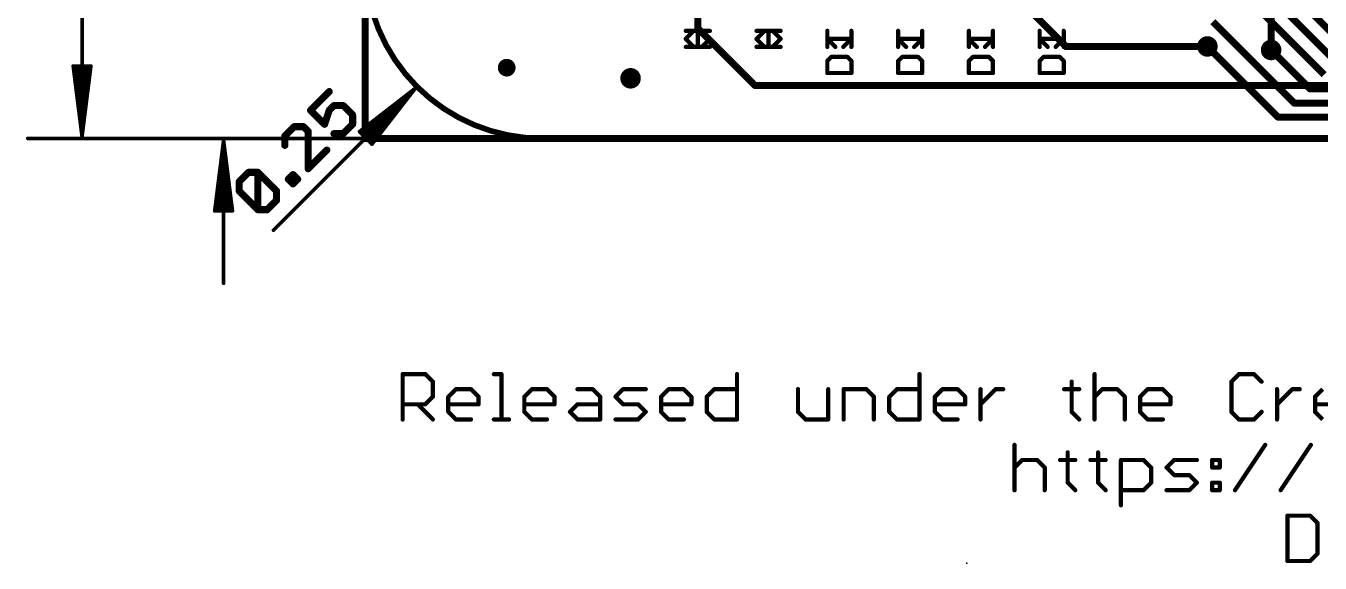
# Model space of a CAD drawing. Extents: x -12 to 110, y -16 to 66.
# Drawn here: x -12.18 to 34.27, y -15.24 to 4.04 of the extents above; entities that cross this region are included whole.
import ezdxf

# ---------------------------------------------------------------- set-up
doc = ezdxf.new("R2010")
doc.units = 0
for name, color, linetype in [('1', 12, 'CONTINUOUS'), ('16', 132, 'CONTINUOUS'), ('18', 110, 'CONTINUOUS'), ('20', 53, 'CONTINUOUS'), ('21', 41, 'CONTINUOUS'), ('22', 40, 'CONTINUOUS'), ('23', 53, 'CONTINUOUS'), ('47', 253, 'CONTINUOUS'), ('51', 53, 'CONTINUOUS')]:
    doc.layers.add(name, color=color, linetype=linetype)

# ---------------------------------------------------------------- blocks, each defined once
blk = doc.blocks.new('PIE')
at = {"const_width": 0.5}
blk.add_lwpolyline([(0, -0.25, 1), (0, 0.25, 1), (0, -0.25)], format="xyb", dxfattribs=at)
blk = doc.blocks.new('ROUNDV')
at = {"const_width": 0.5}
blk.add_lwpolyline([(0, -0.25, 1), (0, 0.25, 1), (0, -0.25)], format="xyb", dxfattribs=at)

msp = doc.modelspace()

# ---------------------------------------------------------------- linework, layer by layer
at = {"layer": '1', "const_width": 0.254}
for points in [[(0, 0), (0, 50.8)], [(35.179, 3.302), (29.591, 8.89)], [(31.242, 6.35), (34.798, 2.794)], [(31.75, 4.953), (34.417, 2.286)], [(33.3392, 1.27), (30.4182, 4.191)], [(32.766, 0.762), (30.226, 3.302)], [(33.909, 1.778), (32.512, 3.175)], [(33.909, 1.778), (49.3876, 1.778)], [(49.7242, 1.27), (33.3392, 1.27)], [(50.0619, 0.762), (32.766, 0.762)], [(101.6, 0), (0, 0)]]:
    msp.add_lwpolyline(points, dxfattribs=at)
at = {"layer": '1', "const_width": 0.127}
for points in [[(30.2709, 3.3469, 1), (30.1811, 3.2571)], [(32.5569, 3.2199, 1), (32.4671, 3.1301)], [(33.909, 1.8415, 1), (33.909, 1.7145)], [(33.8641, 1.7331, 1), (33.9539, 1.8229)], [(33.3392, 1.3335, 1), (33.3392, 1.2065)], [(33.2943, 1.2251, 1), (33.3841, 1.3149)], [(32.766, 0.8255, 1), (32.766, 0.6985)], [(32.7211, 0.7171, 1), (32.8109, 0.8069)], [(0, 0.0635, 1), (0, -0.0635)], [(-0.0635, 0, 1), (0.0635, 0)]]:
    msp.add_lwpolyline(points, format="xyb", dxfattribs=at)
at = {"layer": '16', "const_width": 0.254}
for points in [[(0, 0), (0, 50.8)], [(11.938, 3.9528), (11.938, 6.35)], [(25.146, 3.302), (22.098, 6.35)], [(32.512, 4.318), (32.512, 3.175)], [(13.9858, 1.905), (11.938, 3.9528)], [(30.226, 3.302), (25.146, 3.302)], [(36.5053, 1.905), (13.9858, 1.905)], [(101.6, 0), (0, 0)]]:
    msp.add_lwpolyline(points, dxfattribs=at)
at = {"layer": '16', "const_width": 0.127}
for points in [[(11.9829, 3.9977, 1), (11.8931, 3.9079)], [(11.8745, 3.9528, 1), (12.0015, 3.9528)], [(25.146, 3.3655, 1), (25.146, 3.2385)], [(25.1011, 3.2571, 1), (25.1909, 3.3469)], [(30.226, 3.2385, 1), (30.226, 3.3655)], [(32.4485, 3.175, 1), (32.5755, 3.175)], [(13.9858, 1.9685, 1), (13.9858, 1.8415)], [(13.9409, 1.8601, 1), (14.0307, 1.9499)], [(0, 0.0635, 1), (0, -0.0635)], [(-0.0635, 0, 1), (0.0635, 0)]]:
    msp.add_lwpolyline(points, format="xyb", dxfattribs=at)
at = {"layer": '20'}
for points, const_width in [([(0, 6.35, 0.4142), (6.35, 0)], 0.2032), ([(6.35, 0.0508, 1), (6.35, -0.0508)], 0.1016), ([(6.35, -0.0508, 1), (6.35, 0.0508)], 0.1016)]:
    msp.add_lwpolyline(points, format="xyb", dxfattribs=dict(at, const_width=const_width))
at = {"layer": '20', "const_width": 0.2032}
msp.add_lwpolyline([(6.35, 0), (95.25, 0)], dxfattribs=at)
at = {"layer": '21', "const_width": 0.1524}
for points in [[(11.5055, 3.5733), (11.7936, 3.8614)], [(11.7936, 3.8614), (12.3698, 3.8614)], [(11.9376, 3.2852), (11.9376, 3.8614)], [(14.0455, 3.5733), (14.3336, 3.8614)], [(14.3336, 3.8614), (14.9098, 3.8614)], [(14.4776, 3.2852), (14.4776, 3.8614)], [(17.4498, 3.2852), (17.4498, 3.8614)], [(19.9898, 3.2852), (19.9898, 3.8614)], [(22.5298, 3.2852), (22.5298, 3.8614)], [(25.0698, 3.2852), (25.0698, 3.8614)], [(11.7936, 3.2852), (11.5055, 3.5733)], [(12.3698, 3.2852), (11.7936, 3.2852)], [(14.3336, 3.2852), (14.0455, 3.5733)], [(14.9098, 3.2852), (14.3336, 3.2852)], [(16.8736, 3.2852), (16.5855, 3.5733)], [(16.5855, 3.5733), (17.4498, 3.5733)], [(19.4136, 3.2852), (19.1255, 3.5733)], [(19.1255, 3.5733), (19.9898, 3.5733)], [(21.9536, 3.2852), (21.6655, 3.5733)], [(21.6655, 3.5733), (22.5298, 3.5733)], [(24.4936, 3.2852), (24.2055, 3.5733)], [(24.2055, 3.5733), (25.0698, 3.5733)], [(16.7295, 2.9259), (16.5855, 2.7818)], [(16.5855, 2.7818), (16.5855, 2.3496)], [(17.3057, 2.9259), (16.7295, 2.9259)], [(17.4498, 2.7818), (17.3057, 2.9259)], [(17.4498, 2.3496), (17.4498, 2.7818)], [(19.2695, 2.9259), (19.1255, 2.7818)], [(19.1255, 2.7818), (19.1255, 2.3496)], [(19.8457, 2.9259), (19.2695, 2.9259)], [(19.9898, 2.7818), (19.8457, 2.9259)], [(19.9898, 2.3496), (19.9898, 2.7818)], [(21.8095, 2.9259), (21.6655, 2.7818)], [(21.6655, 2.7818), (21.6655, 2.3496)], [(22.3857, 2.9259), (21.8095, 2.9259)], [(22.5298, 2.7818), (22.3857, 2.9259)], [(22.5298, 2.3496), (22.5298, 2.7818)], [(24.3495, 2.9259), (24.2055, 2.7818)], [(24.2055, 2.7818), (24.2055, 2.3496)], [(24.9257, 2.9259), (24.3495, 2.9259)], [(25.0698, 2.7818), (24.9257, 2.9259)], [(25.0698, 2.3496), (25.0698, 2.7818)], [(16.5855, 2.3496), (17.4498, 2.3496)], [(19.1255, 2.3496), (19.9898, 2.3496)], [(21.6655, 2.3496), (22.5298, 2.3496)], [(24.2055, 2.3496), (25.0698, 2.3496)]]:
    msp.add_lwpolyline(points, dxfattribs=at)
at = {"layer": '21', "const_width": 0.0762}
for points in [[(11.7936, 3.8995, 1), (11.7936, 3.8233)], [(11.8205, 3.8344, 1), (11.7666, 3.8883)], [(11.9757, 3.8614, 1), (11.8995, 3.8614)], [(12.3698, 3.8233, 1), (12.3698, 3.8995)], [(14.3336, 3.8995, 1), (14.3336, 3.8233)], [(14.3605, 3.8344, 1), (14.3066, 3.8883)], [(14.5157, 3.8614, 1), (14.4395, 3.8614)], [(14.9098, 3.8233, 1), (14.9098, 3.8995)], [(17.4879, 3.8614, 1), (17.4117, 3.8614)], [(20.0279, 3.8614, 1), (19.9517, 3.8614)], [(22.5679, 3.8614, 1), (22.4917, 3.8614)], [(25.1079, 3.8614, 1), (25.0317, 3.8614)], [(11.5324, 3.6002, 1), (11.4785, 3.5463)], [(11.4785, 3.6002, 1), (11.5324, 3.5463)], [(11.7936, 3.3233, 1), (11.7936, 3.2471)], [(11.7666, 3.2582, 1), (11.8205, 3.3121)], [(11.8995, 3.2852, 1), (11.9757, 3.2852)], [(12.3698, 3.2471, 1), (12.3698, 3.3233)], [(14.0724, 3.6002, 1), (14.0185, 3.5463)], [(14.0185, 3.6002, 1), (14.0724, 3.5463)], [(14.3336, 3.3233, 1), (14.3336, 3.2471)], [(14.3066, 3.2582, 1), (14.3605, 3.3121)], [(14.4395, 3.2852, 1), (14.5157, 3.2852)], [(14.9098, 3.2471, 1), (14.9098, 3.3233)], [(16.6124, 3.6002, 1), (16.5585, 3.5463)], [(16.5855, 3.6114, 1), (16.5855, 3.5352)], [(16.8466, 3.2582, 1), (16.9005, 3.3121)], [(17.4117, 3.2852, 1), (17.4879, 3.2852)], [(17.4498, 3.5352, 1), (17.4498, 3.6114)], [(19.1524, 3.6002, 1), (19.0985, 3.5463)], [(19.1255, 3.6114, 1), (19.1255, 3.5352)], [(19.3866, 3.2582, 1), (19.4405, 3.3121)], [(19.9517, 3.2852, 1), (20.0279, 3.2852)], [(19.9898, 3.5352, 1), (19.9898, 3.6114)], [(21.6924, 3.6002, 1), (21.6385, 3.5463)], [(21.6655, 3.6114, 1), (21.6655, 3.5352)], [(21.9266, 3.2582, 1), (21.9805, 3.3121)], [(22.4917, 3.2852, 1), (22.5679, 3.2852)], [(22.5298, 3.5352, 1), (22.5298, 3.6114)], [(24.2324, 3.6002, 1), (24.1785, 3.5463)], [(24.2055, 3.6114, 1), (24.2055, 3.5352)], [(24.4666, 3.2582, 1), (24.5205, 3.3121)], [(25.0317, 3.2852, 1), (25.1079, 3.2852)], [(25.0698, 3.5352, 1), (25.0698, 3.6114)], [(16.5585, 2.8088, 1), (16.6124, 2.7549)], [(16.6236, 2.7818, 1), (16.5474, 2.7818)], [(16.7295, 2.964, 1), (16.7295, 2.8878)], [(16.7565, 2.8989, 1), (16.7026, 2.9528)], [(17.3327, 2.9528, 1), (17.2788, 2.8989)], [(17.3057, 2.8878, 1), (17.3057, 2.964)], [(17.4879, 2.7818, 1), (17.4117, 2.7818)], [(17.4229, 2.7549, 1), (17.4767, 2.8088)], [(19.0985, 2.8088, 1), (19.1524, 2.7549)], [(19.1636, 2.7818, 1), (19.0874, 2.7818)], [(19.2695, 2.964, 1), (19.2695, 2.8878)], [(19.2965, 2.8989, 1), (19.2426, 2.9528)], [(19.8727, 2.9528, 1), (19.8188, 2.8989)], [(19.8457, 2.8878, 1), (19.8457, 2.964)], [(20.0279, 2.7818, 1), (19.9517, 2.7818)], [(19.9629, 2.7549, 1), (20.0167, 2.8088)], [(21.6385, 2.8088, 1), (21.6924, 2.7549)], [(21.7036, 2.7818, 1), (21.6274, 2.7818)], [(21.8095, 2.964, 1), (21.8095, 2.8878)], [(21.8365, 2.8989, 1), (21.7826, 2.9528)], [(22.4127, 2.9528, 1), (22.3588, 2.8989)], [(22.3857, 2.8878, 1), (22.3857, 2.964)], [(22.5679, 2.7818, 1), (22.4917, 2.7818)], [(22.5029, 2.7549, 1), (22.5567, 2.8088)], [(24.1785, 2.8088, 1), (24.2324, 2.7549)], [(24.2436, 2.7818, 1), (24.1674, 2.7818)], [(24.3495, 2.964, 1), (24.3495, 2.8878)], [(24.3765, 2.8989, 1), (24.3226, 2.9528)], [(24.9527, 2.9528, 1), (24.8988, 2.8989)], [(24.9257, 2.8878, 1), (24.9257, 2.964)], [(25.1079, 2.7818, 1), (25.0317, 2.7818)], [(25.0429, 2.7549, 1), (25.0967, 2.8088)], [(16.5855, 2.3877, 1), (16.5855, 2.3115)], [(16.5474, 2.3496, 1), (16.6236, 2.3496)], [(17.4117, 2.3496, 1), (17.4879, 2.3496)], [(17.4498, 2.3115, 1), (17.4498, 2.3877)], [(19.1255, 2.3877, 1), (19.1255, 2.3115)], [(19.0874, 2.3496, 1), (19.1636, 2.3496)], [(19.9517, 2.3496, 1), (20.0279, 2.3496)], [(19.9898, 2.3115, 1), (19.9898, 2.3877)], [(21.6655, 2.3877, 1), (21.6655, 2.3115)], [(21.6274, 2.3496, 1), (21.7036, 2.3496)], [(22.4917, 2.3496, 1), (22.5679, 2.3496)], [(22.5298, 2.3115, 1), (22.5298, 2.3877)], [(24.2055, 2.3877, 1), (24.2055, 2.3115)], [(24.1674, 2.3496, 1), (24.2436, 2.3496)], [(25.0317, 2.3496, 1), (25.1079, 2.3496)], [(25.0698, 2.3115, 1), (25.0698, 2.3877)]]:
    msp.add_lwpolyline(points, format="xyb", dxfattribs=at)
at = {"layer": '22', "const_width": 0.1524}
for points in [[(12.0824, 3.8614), (11.5062, 3.8614)], [(11.9384, 3.2852), (11.9384, 3.8614)], [(12.3705, 3.5733), (12.0824, 3.8614)], [(14.6224, 3.8614), (14.0462, 3.8614)], [(14.4784, 3.2852), (14.4784, 3.8614)], [(14.9105, 3.5733), (14.6224, 3.8614)], [(16.5862, 3.2852), (16.5862, 3.8614)], [(19.1262, 3.2852), (19.1262, 3.8614)], [(21.6662, 3.2852), (21.6662, 3.8614)], [(24.2062, 3.2852), (24.2062, 3.8614)], [(11.5062, 3.2852), (12.0824, 3.2852)], [(12.0824, 3.2852), (12.3705, 3.5733)], [(14.0462, 3.2852), (14.6224, 3.2852)], [(14.6224, 3.2852), (14.9105, 3.5733)], [(17.4505, 3.5733), (16.5862, 3.5733)], [(17.1624, 3.2852), (17.4505, 3.5733)], [(19.9905, 3.5733), (19.1262, 3.5733)], [(19.7024, 3.2852), (19.9905, 3.5733)], [(22.5305, 3.5733), (21.6662, 3.5733)], [(22.2424, 3.2852), (22.5305, 3.5733)], [(25.0705, 3.5733), (24.2062, 3.5733)], [(24.7824, 3.2852), (25.0705, 3.5733)], [(16.5862, 2.7818), (16.7303, 2.9259)], [(16.5862, 2.3496), (16.5862, 2.7818)], [(16.7303, 2.9259), (17.3065, 2.9259)], [(17.3065, 2.9259), (17.4505, 2.7818)], [(17.4505, 2.7818), (17.4505, 2.3496)], [(19.1262, 2.7818), (19.2703, 2.9259)], [(19.1262, 2.3496), (19.1262, 2.7818)], [(19.2703, 2.9259), (19.8465, 2.9259)], [(19.8465, 2.9259), (19.9905, 2.7818)], [(19.9905, 2.7818), (19.9905, 2.3496)], [(21.6662, 2.7818), (21.8103, 2.9259)], [(21.6662, 2.3496), (21.6662, 2.7818)], [(21.8103, 2.9259), (22.3865, 2.9259)], [(22.3865, 2.9259), (22.5305, 2.7818)], [(22.5305, 2.7818), (22.5305, 2.3496)], [(24.2062, 2.7818), (24.3503, 2.9259)], [(24.2062, 2.3496), (24.2062, 2.7818)], [(24.3503, 2.9259), (24.9265, 2.9259)], [(24.9265, 2.9259), (25.0705, 2.7818)], [(25.0705, 2.7818), (25.0705, 2.3496)], [(17.4505, 2.3496), (16.5862, 2.3496)], [(19.9905, 2.3496), (19.1262, 2.3496)], [(22.5305, 2.3496), (21.6662, 2.3496)], [(25.0705, 2.3496), (24.2062, 2.3496)]]:
    msp.add_lwpolyline(points, dxfattribs=at)
at = {"layer": '22', "const_width": 0.0762}
for points in [[(11.5062, 3.8995, 1), (11.5062, 3.8233)], [(11.9765, 3.8614, 1), (11.9003, 3.8614)], [(12.1094, 3.8883, 1), (12.0555, 3.8344)], [(12.0824, 3.8233, 1), (12.0824, 3.8995)], [(14.0462, 3.8995, 1), (14.0462, 3.8233)], [(14.5165, 3.8614, 1), (14.4403, 3.8614)], [(14.6494, 3.8883, 1), (14.5955, 3.8344)], [(14.6224, 3.8233, 1), (14.6224, 3.8995)], [(16.6243, 3.8614, 1), (16.5481, 3.8614)], [(19.1643, 3.8614, 1), (19.0881, 3.8614)], [(21.7043, 3.8614, 1), (21.6281, 3.8614)], [(24.2443, 3.8614, 1), (24.1681, 3.8614)], [(11.5062, 3.3233, 1), (11.5062, 3.2471)], [(11.9003, 3.2852, 1), (11.9765, 3.2852)], [(12.0555, 3.3121, 1), (12.1094, 3.2582)], [(12.0824, 3.2471, 1), (12.0824, 3.3233)], [(12.3975, 3.5463, 1), (12.3436, 3.6002)], [(12.3436, 3.5463, 1), (12.3975, 3.6002)], [(14.0462, 3.3233, 1), (14.0462, 3.2471)], [(14.4403, 3.2852, 1), (14.5165, 3.2852)], [(14.5955, 3.3121, 1), (14.6494, 3.2582)], [(14.6224, 3.2471, 1), (14.6224, 3.3233)], [(14.9375, 3.5463, 1), (14.8836, 3.6002)], [(14.8836, 3.5463, 1), (14.9375, 3.6002)], [(16.5862, 3.6114, 1), (16.5862, 3.5352)], [(16.5481, 3.2852, 1), (16.6243, 3.2852)], [(17.1355, 3.3121, 1), (17.1894, 3.2582)], [(17.4775, 3.5463, 1), (17.4236, 3.6002)], [(17.4505, 3.5352, 1), (17.4505, 3.6114)], [(19.1262, 3.6114, 1), (19.1262, 3.5352)], [(19.0881, 3.2852, 1), (19.1643, 3.2852)], [(19.6755, 3.3121, 1), (19.7294, 3.2582)], [(20.0175, 3.5463, 1), (19.9636, 3.6002)], [(19.9905, 3.5352, 1), (19.9905, 3.6114)], [(21.6662, 3.6114, 1), (21.6662, 3.5352)], [(21.6281, 3.2852, 1), (21.7043, 3.2852)], [(22.2155, 3.3121, 1), (22.2694, 3.2582)], [(22.5575, 3.5463, 1), (22.5036, 3.6002)], [(22.5305, 3.5352, 1), (22.5305, 3.6114)], [(24.2062, 3.6114, 1), (24.2062, 3.5352)], [(24.1681, 3.2852, 1), (24.2443, 3.2852)], [(24.7555, 3.3121, 1), (24.8094, 3.2582)], [(25.0975, 3.5463, 1), (25.0436, 3.6002)], [(25.0705, 3.5352, 1), (25.0705, 3.6114)], [(16.6243, 2.7818, 1), (16.5481, 2.7818)], [(16.5593, 2.8088, 1), (16.6131, 2.7549)], [(16.7303, 2.964, 1), (16.7303, 2.8878)], [(16.7572, 2.8989, 1), (16.7033, 2.9528)], [(17.3334, 2.9528, 1), (17.2795, 2.8989)], [(17.3065, 2.8878, 1), (17.3065, 2.964)], [(17.4886, 2.7818, 1), (17.4124, 2.7818)], [(17.4236, 2.7549, 1), (17.4775, 2.8088)], [(19.1643, 2.7818, 1), (19.0881, 2.7818)], [(19.0993, 2.8088, 1), (19.1531, 2.7549)], [(19.2703, 2.964, 1), (19.2703, 2.8878)], [(19.2972, 2.8989, 1), (19.2433, 2.9528)], [(19.8734, 2.9528, 1), (19.8195, 2.8989)], [(19.8465, 2.8878, 1), (19.8465, 2.964)], [(20.0286, 2.7818, 1), (19.9524, 2.7818)], [(19.9636, 2.7549, 1), (20.0175, 2.8088)], [(21.7043, 2.7818, 1), (21.6281, 2.7818)], [(21.6393, 2.8088, 1), (21.6931, 2.7549)], [(21.8103, 2.964, 1), (21.8103, 2.8878)], [(21.8372, 2.8989, 1), (21.7833, 2.9528)], [(22.4134, 2.9528, 1), (22.3595, 2.8989)], [(22.3865, 2.8878, 1), (22.3865, 2.964)], [(22.5686, 2.7818, 1), (22.4924, 2.7818)], [(22.5036, 2.7549, 1), (22.5575, 2.8088)], [(24.2443, 2.7818, 1), (24.1681, 2.7818)], [(24.1793, 2.8088, 1), (24.2331, 2.7549)], [(24.3503, 2.964, 1), (24.3503, 2.8878)], [(24.3772, 2.8989, 1), (24.3233, 2.9528)], [(24.9534, 2.9528, 1), (24.8995, 2.8989)], [(24.9265, 2.8878, 1), (24.9265, 2.964)], [(25.1086, 2.7818, 1), (25.0324, 2.7818)], [(25.0436, 2.7549, 1), (25.0975, 2.8088)], [(16.5862, 2.3877, 1), (16.5862, 2.3115)], [(16.5481, 2.3496, 1), (16.6243, 2.3496)], [(17.4124, 2.3496, 1), (17.4886, 2.3496)], [(17.4505, 2.3115, 1), (17.4505, 2.3877)], [(19.1262, 2.3877, 1), (19.1262, 2.3115)], [(19.0881, 2.3496, 1), (19.1643, 2.3496)], [(19.9524, 2.3496, 1), (20.0286, 2.3496)], [(19.9905, 2.3115, 1), (19.9905, 2.3877)], [(21.6662, 2.3877, 1), (21.6662, 2.3115)], [(21.6281, 2.3496, 1), (21.7043, 2.3496)], [(22.4924, 2.3496, 1), (22.5686, 2.3496)], [(22.5305, 2.3115, 1), (22.5305, 2.3877)], [(24.2062, 2.3877, 1), (24.2062, 2.3115)], [(24.1681, 2.3496, 1), (24.2443, 2.3496)], [(25.0324, 2.3496, 1), (25.1086, 2.3496)], [(25.0705, 2.3115, 1), (25.0705, 2.3877)]]:
    msp.add_lwpolyline(points, format="xyb", dxfattribs=at)
at = {"layer": '23'}
for p in [(5.08, 2.54), (21.59, -15.24), (21.59, -15.24)]:
    msp.add_point(p, dxfattribs=at)
at = {"layer": '47'}
for points, const_width in [([(-10.16, 50.735), (-10.16, 0.065)], 0.13), ([(-10.16, 0.065), (-10.4792, 2.6)], 0.13), ([(-10.4792, 2.6), (-9.8408, 2.6)], 0.13), ([(-10.16, 0.065), (-10.42, 2.6)], 0.13), ([(-10.16, 0.065), (-10.29, 2.6)], 0.13), ([(-9.8408, 2.6), (-10.16, 0.065)], 0.13), ([(-10.03, 2.6), (-10.16, 0.065)], 0.13), ([(-9.9, 2.6), (-10.16, 0.065)], 0.13), ([(1.8139, 1.8139), (-3.2922, -3.2922)], 0.13), ([(1.8139, 1.8139), (-0.2043, 0.2471)], 0.13), ([(1.8139, 1.8139), (-0.1625, 0.2052)], 0.13), ([(1.8139, 1.8139), (-0.0705, 0.1133)], 0.13), ([(0.1133, -0.0705), (1.8139, 1.8139)], 0.13), ([(0.2052, -0.1625), (1.8139, 1.8139)], 0.13), ([(0.2471, -0.2043), (1.8139, 1.8139)], 0.13), ([(-1.2872, 1.6822), (-1.9583, 1.0111)], 0.254), ([(-1.9583, 1.0111), (-1.455, 0.5078)], 0.254), ([(-1.455, 0.5078), (-1.2872, 1.0111)], 0.254), ([(-1.2872, 1.0111), (-1.1195, 1.1789)], 0.254), ([(-1.1195, 1.1789), (-0.7839, 1.1789)], 0.254), ([(-0.7839, 1.1789), (-0.4484, 0.8433)], 0.254), ([(-0.4484, 0.8433), (-0.4484, 0.5078)], 0.254), ([(-2.5465, 0.4229), (-2.8821, 0.0874)], 0.254), ([(-2.211, 0.4229), (-2.5465, 0.4229)], 0.254), ([(-2.0432, 0.2552), (-2.211, 0.4229)], 0.254), ([(-0.4484, 0.5078), (-0.7839, 0.1722)], 0.254), ([(12.7, 0), (-12.11, 0)], 0.13), ([(6.35, 0), (-7.03, 0)], 0.13), ([(-5.08, -0.065), (-5.3992, -2.6)], 0.13), ([(-5.08, -0.065), (-5.34, -2.6)], 0.13), ([(-5.08, -0.065), (-5.21, -2.6)], 0.13), ([(-5.08, -0.065), (-5.08, -5.2)], 0.13), ([(-4.7608, -2.6), (-5.08, -0.065)], 0.13), ([(-4.95, -2.6), (-5.08, -0.065)], 0.13), ([(-4.82, -2.6), (-5.08, -0.065)], 0.13), ([(-2.8821, 0.0874), (-2.8821, -0.2482)], 0.254), ([(-2.0432, -1.087), (-2.0432, 0.2552)], 0.254), ([(-0.7839, 0.1722), (-1.1195, 0.1722)], 0.254), ([(-0.2043, 0.2471), (0.2471, -0.2043)], 0.13), ([(-1.3721, -0.4159), (-2.0432, -1.087)], 0.254), ([(-4.5193, -1.5499), (-4.1838, -1.2143)], 0.254), ([(-4.1838, -1.2143), (-3.8482, -1.2143)], 0.254), ([(-3.8482, -1.2143), (-3.1771, -1.8854)], 0.254), ([(-3.8482, -2.5565), (-3.8482, -1.2143)], 0.254), ([(-2.7567, -1.465), (-2.5889, -1.2972)], 0.254), ([(-2.5889, -1.6328), (-2.7567, -1.465)], 0.254), ([(-2.5889, -1.2972), (-2.4212, -1.465)], 0.254), ([(-2.4212, -1.465), (-2.5889, -1.6328)], 0.254), ([(-4.5193, -1.8854), (-4.5193, -1.5499)], 0.254), ([(-3.8482, -2.5565), (-4.5193, -1.8854)], 0.254), ([(-3.1771, -1.8854), (-3.1771, -2.221)], 0.254), ([(-3.1771, -2.221), (-3.5127, -2.5565)], 0.254), ([(-5.3992, -2.6), (-4.7608, -2.6)], 0.13), ([(-3.5127, -2.5565), (-3.8482, -2.5565)], 0.254)]:
    msp.add_lwpolyline(points, dxfattribs=dict(at, const_width=const_width))
for points, const_width in [([(-10.447, 2.6041, 1), (-10.5115, 2.5959)], 0.065), ([(-10.4792, 2.6325, 1), (-10.4792, 2.5675)], 0.065), ([(-10.3877, 2.6033, 1), (-10.4523, 2.5967)], 0.065), ([(-10.2575, 2.6017, 1), (-10.3225, 2.5983)], 0.065), ([(-9.9975, 2.5983, 1), (-10.0625, 2.6017)], 0.065), ([(-9.8677, 2.5967, 1), (-9.9323, 2.6033)], 0.065), ([(-9.8085, 2.5959, 1), (-9.873, 2.6041)], 0.065), ([(-9.8408, 2.5675, 1), (-9.8408, 2.6325)], 0.065), ([(1.8396, 1.794, 1), (1.7882, 1.8338)], 0.065), ([(1.8391, 1.7934, 1), (1.7887, 1.8344)], 0.065), ([(1.838, 1.7921, 1), (1.7898, 1.8357)], 0.065), ([(1.8369, 1.7909, 1), (1.7909, 1.8369)], 0.065), ([(1.8357, 1.7898, 1), (1.7921, 1.838)], 0.065), ([(1.8344, 1.7887, 1), (1.7934, 1.8391)], 0.065), ([(1.8338, 1.7882, 1), (1.794, 1.8396)], 0.065), ([(-1.2423, 1.6373, 1), (-1.3321, 1.7271)], 0.127), ([(-1.9134, 1.056, 1), (-2.0032, 0.9662)], 0.127), ([(-2.0032, 1.056, 1), (-1.9134, 0.9662)], 0.127), ([(-1.3321, 1.056, 1), (-1.2423, 0.9662)], 0.127), ([(-1.227, 0.991, 1), (-1.3475, 1.0312)], 0.127), ([(-1.1195, 1.2424, 1), (-1.1195, 1.1154)], 0.127), ([(-1.0746, 1.134, 1), (-1.1644, 1.2238)], 0.127), ([(-0.739, 1.2238, 1), (-0.8288, 1.134)], 0.127), ([(-0.7839, 1.1154, 1), (-0.7839, 1.2424)], 0.127), ([(-0.3849, 0.8433, 1), (-0.5119, 0.8433)], 0.127), ([(-0.4933, 0.7984, 1), (-0.4035, 0.8882)], 0.127), ([(-2.5465, 0.4864, 1), (-2.5465, 0.3594)], 0.127), ([(-2.5016, 0.378, 1), (-2.5914, 0.4678)], 0.127), ([(-2.1661, 0.4678, 1), (-2.2559, 0.378)], 0.127), ([(-2.211, 0.3594, 1), (-2.211, 0.4864)], 0.127), ([(-1.5153, 0.5279, 1), (-1.3948, 0.4877)], 0.127), ([(-1.4999, 0.4629, 1), (-1.4101, 0.5527)], 0.127), ([(-0.5119, 0.5078, 1), (-0.3849, 0.5078)], 0.127), ([(-0.4035, 0.4629, 1), (-0.4933, 0.5527)], 0.127), ([(-12.11, 0.0325, 1), (-12.11, -0.0325)], 0.065), ([(-10.1922, 0.0691, 1), (-10.1278, 0.0609)], 0.065), ([(-10.1923, 0.0683, 1), (-10.1277, 0.0617)], 0.065), ([(-10.1925, 0.0633, 1), (-10.1275, 0.0667)], 0.065), ([(-10.1925, 0.0667, 1), (-10.1275, 0.0633)], 0.065), ([(-10.1925, 0.065, 1), (-10.1275, 0.065)], 0.065), ([(-10.1923, 0.0617, 1), (-10.1277, 0.0683)], 0.065), ([(-10.1922, 0.0609, 1), (-10.1278, 0.0691)], 0.065), ([(-7.03, 0.0325, 1), (-7.03, -0.0325)], 0.065), ([(-5.0475, -0.0667, 1), (-5.1125, -0.0633)], 0.065), ([(-5.0475, -0.0633, 1), (-5.1125, -0.0667)], 0.065), ([(-2.8186, 0.0874, 1), (-2.9456, 0.0874)], 0.127), ([(-2.927, 0.1323, 1), (-2.8372, 0.0425)], 0.127), ([(-1.9797, 0.2552, 1), (-2.1067, 0.2552)], 0.127), ([(-2.0881, 0.2103, 1), (-1.9983, 0.3001)], 0.127), ([(-1.1195, 0.2357, 1), (-1.1195, 0.1087)], 0.127), ([(-0.8288, 0.2171, 1), (-0.739, 0.1273)], 0.127), ([(-0.7839, 0.1087, 1), (-0.7839, 0.2357)], 0.127), ([(-0.1814, 0.2701, 1), (-0.2273, 0.2242)], 0.065), ([(-0.2243, 0.2728, 1), (-0.1844, 0.2215)], 0.065), ([(-0.183, 0.2304, 1), (-0.1419, 0.18)], 0.065), ([(-0.0923, 0.1374, 1), (-0.0488, 0.0892)], 0.065), ([(6.35, -0.0325, 1), (6.35, 0.0325)], 0.065), ([(12.7, -0.0325, 1), (12.7, 0.0325)], 0.065), ([(-5.0475, -0.065, 1), (-5.1125, -0.065)], 0.065), ([(-5.0478, -0.0609, 1), (-5.1122, -0.0691)], 0.065), ([(-5.0477, -0.0617, 1), (-5.1123, -0.0683)], 0.065), ([(-5.0477, -0.0683, 1), (-5.1123, -0.0617)], 0.065), ([(-5.0478, -0.0691, 1), (-5.1122, -0.0609)], 0.065), ([(-2.9456, -0.2482, 1), (-2.8186, -0.2482)], 0.127), ([(-1.3272, -0.4608, 1), (-1.417, -0.371)], 0.127), ([(0.0892, -0.0488, 1), (0.1374, -0.0923)], 0.065), ([(0.18, -0.1419, 1), (0.2304, -0.183)], 0.065), ([(0.2215, -0.1844, 1), (0.2728, -0.2243)], 0.065), ([(0.2242, -0.2273, 1), (0.2701, -0.1814)], 0.065), ([(-4.1838, -1.1508, 1), (-4.1838, -1.2778)], 0.127), ([(-4.1389, -1.2592, 1), (-4.2287, -1.1694)], 0.127), ([(-3.8033, -1.1694, 1), (-3.8931, -1.2592)], 0.127), ([(-3.7847, -1.2143, 1), (-3.9117, -1.2143)], 0.127), ([(-3.8482, -1.2778, 1), (-3.8482, -1.1508)], 0.127), ([(-2.7118, -1.4201, 1), (-2.8016, -1.5099)], 0.127), ([(-2.8016, -1.4201, 1), (-2.7118, -1.5099)], 0.127), ([(-2.544, -1.2523, 1), (-2.6338, -1.3421)], 0.127), ([(-2.544, -1.3421, 1), (-2.6338, -1.2523)], 0.127), ([(-2.3763, -1.5099, 1), (-2.4661, -1.4201)], 0.127), ([(-2.4661, -1.5099, 1), (-2.3763, -1.4201)], 0.127), ([(-2.0881, -1.0421, 1), (-1.9983, -1.1319)], 0.127), ([(-2.1067, -1.087, 1), (-1.9797, -1.087)], 0.127), ([(-4.4558, -1.5499, 1), (-4.5828, -1.5499)], 0.127), ([(-4.5642, -1.505, 1), (-4.4744, -1.5948)], 0.127), ([(-4.4744, -1.8405, 1), (-4.5642, -1.9303)], 0.127), ([(-4.5828, -1.8854, 1), (-4.4558, -1.8854)], 0.127), ([(-3.1136, -1.8854, 1), (-3.2406, -1.8854)], 0.127), ([(-3.222, -1.9303, 1), (-3.1322, -1.8405)], 0.127), ([(-2.6338, -1.5879, 1), (-2.544, -1.6777)], 0.127), ([(-2.6338, -1.6777, 1), (-2.544, -1.5879)], 0.127), ([(-3.2406, -2.221, 1), (-3.1136, -2.221)], 0.127), ([(-3.1322, -2.2659, 1), (-3.222, -2.1761)], 0.127), ([(-5.4315, -2.5959, 1), (-5.367, -2.6041)], 0.065), ([(-5.3992, -2.5675, 1), (-5.3992, -2.6325)], 0.065), ([(-5.3723, -2.5967, 1), (-5.3077, -2.6033)], 0.065), ([(-5.2425, -2.5983, 1), (-5.1775, -2.6017)], 0.065), ([(-4.9825, -2.6017, 1), (-4.9175, -2.5983)], 0.065), ([(-4.8523, -2.6033, 1), (-4.7877, -2.5967)], 0.065), ([(-4.793, -2.6041, 1), (-4.7285, -2.5959)], 0.065), ([(-4.7608, -2.6325, 1), (-4.7608, -2.5675)], 0.065), ([(-3.8482, -2.493, 1), (-3.8482, -2.62)], 0.127), ([(-3.9117, -2.5565, 1), (-3.7847, -2.5565)], 0.127), ([(-3.8931, -2.6014, 1), (-3.8033, -2.5116)], 0.127), ([(-3.5576, -2.5116, 1), (-3.4678, -2.6014)], 0.127), ([(-3.5127, -2.62, 1), (-3.5127, -2.493)], 0.127), ([(-3.3151, -3.2692, 1), (-3.2692, -3.3151)], 0.065), ([(-5.1125, -5.2, 1), (-5.0475, -5.2)], 0.065)]:
    msp.add_lwpolyline(points, format="xyb", dxfattribs=dict(at, const_width=const_width))
at = {"layer": '51', "const_width": 0.1524}
for points in [[(1.3462, -10.0838), (1.3462, -8.4568)], [(1.3462, -8.4568), (2.1597, -8.4568)], [(2.1597, -8.4568), (2.4309, -8.728)], [(2.4309, -8.728), (2.4309, -9.2703)], [(4.6205, -8.4568), (4.8917, -8.4568)], [(4.8917, -8.4568), (4.8917, -10.0838)], [(13.3452, -8.4568), (13.3452, -10.0838)], [(19.8939, -8.4568), (19.8939, -10.0838)], [(25.3561, -8.728), (25.3561, -9.8126)], [(26.1764, -8.4568), (26.1764, -10.0838)], [(31.359, -8.4568), (31.0879, -8.728)], [(31.0879, -8.728), (31.0879, -9.8126)], [(31.9014, -8.4568), (31.359, -8.4568)], [(32.1725, -8.728), (31.9014, -8.4568)], [(2.4309, -9.2703), (2.1597, -9.5415)], [(2.9834, -9.2703), (3.2545, -8.9991)], [(2.9834, -9.8126), (2.9834, -9.2703)], [(3.2545, -8.9991), (3.7969, -8.9991)], [(3.7969, -8.9991), (4.068, -9.2703)], [(4.068, -9.2703), (4.068, -9.5415)], [(5.7119, -9.2703), (5.9831, -8.9991)], [(5.7119, -9.8126), (5.7119, -9.2703)], [(5.9831, -8.9991), (6.5254, -8.9991)], [(6.5254, -8.9991), (6.7966, -9.2703)], [(6.7966, -9.2703), (6.7966, -9.5415)], [(7.6203, -8.9991), (8.1626, -8.9991)], [(8.1626, -8.9991), (8.4338, -9.2703)], [(8.4338, -9.2703), (8.4338, -10.0838)], [(8.9863, -9.2703), (9.2574, -8.9991)], [(9.2574, -9.5415), (8.9863, -9.2703)], [(9.2574, -8.9991), (10.0709, -8.9991)], [(10.6234, -9.2703), (10.8946, -8.9991)], [(10.6234, -9.8126), (10.6234, -9.2703)], [(10.8946, -8.9991), (11.4369, -8.9991)], [(11.4369, -8.9991), (11.7081, -9.2703)], [(11.7081, -9.2703), (11.7081, -9.5415)], [(12.2606, -9.2703), (12.5317, -8.9991)], [(12.2606, -9.8126), (12.2606, -9.2703)], [(12.5317, -8.9991), (13.3452, -8.9991)], [(15.5349, -8.9991), (15.5349, -9.8126)], [(16.6195, -10.0838), (16.6195, -8.9991)], [(17.172, -10.0838), (17.172, -8.9991)], [(17.172, -8.9991), (17.9855, -8.9991)], [(17.9855, -8.9991), (18.2567, -9.2703)], [(18.2567, -9.2703), (18.2567, -10.0838)], [(18.8092, -9.2703), (19.0804, -8.9991)], [(18.8092, -9.8126), (18.8092, -9.2703)], [(19.0804, -8.9991), (19.8939, -8.9991)], [(20.4464, -9.2703), (20.7175, -8.9991)], [(20.4464, -9.8126), (20.4464, -9.2703)], [(20.7175, -8.9991), (21.2599, -8.9991)], [(21.2599, -8.9991), (21.531, -9.2703)], [(21.531, -9.2703), (21.531, -9.5415)], [(22.0835, -10.0838), (22.0835, -8.9991)], [(22.0835, -9.5415), (22.6258, -8.9991)], [(22.6258, -8.9991), (22.897, -8.9991)], [(25.085, -8.9991), (25.6273, -8.9991)], [(26.1764, -9.2703), (26.4476, -8.9991)], [(26.4476, -8.9991), (26.9899, -8.9991)], [(26.9899, -8.9991), (27.2611, -9.2703)], [(27.2611, -9.2703), (27.2611, -10.0838)], [(27.8136, -9.2703), (28.0847, -8.9991)], [(27.8136, -9.8126), (27.8136, -9.2703)], [(28.0847, -8.9991), (28.6271, -8.9991)], [(28.6271, -8.9991), (28.8982, -9.2703)], [(28.8982, -9.2703), (28.8982, -9.5415)], [(32.725, -10.0838), (32.725, -8.9991)], [(32.725, -9.5415), (33.2674, -8.9991)], [(33.2674, -8.9991), (33.5385, -8.9991)], [(34.0893, -9.2703), (34.3605, -8.9991)], [(34.0893, -9.8126), (34.0893, -9.2703)], [(2.1597, -9.5415), (1.3462, -9.5415)], [(1.8885, -9.5415), (2.4309, -10.0838)], [(4.068, -9.5415), (2.9834, -9.5415)], [(3.2545, -10.0838), (2.9834, -9.8126)], [(6.7966, -9.5415), (5.7119, -9.5415)], [(5.9831, -10.0838), (5.7119, -9.8126)], [(7.3491, -9.8126), (7.6203, -9.5415)], [(7.6203, -10.0838), (7.3491, -9.8126)], [(7.6203, -9.5415), (8.4338, -9.5415)], [(9.7998, -9.5415), (9.2574, -9.5415)], [(10.0709, -9.8126), (9.7998, -9.5415)], [(9.7998, -10.0838), (10.0709, -9.8126)], [(11.7081, -9.5415), (10.6234, -9.5415)], [(10.8946, -10.0838), (10.6234, -9.8126)], [(12.5317, -10.0838), (12.2606, -9.8126)], [(15.5349, -9.8126), (15.8061, -10.0838)], [(19.0804, -10.0838), (18.8092, -9.8126)], [(21.531, -9.5415), (20.4464, -9.5415)], [(20.7175, -10.0838), (20.4464, -9.8126)], [(25.3561, -9.8126), (25.6273, -10.0838)], [(28.8982, -9.5415), (27.8136, -9.5415)], [(28.0847, -10.0838), (27.8136, -9.8126)], [(31.0879, -9.8126), (31.359, -10.0838)], [(31.9014, -10.0838), (32.1725, -9.8126)], [(35.174, -9.5415), (34.0893, -9.5415)], [(34.3605, -10.0838), (34.0893, -9.8126)], [(3.7969, -10.0838), (3.2545, -10.0838)], [(4.6205, -10.0838), (5.1628, -10.0838)], [(6.5254, -10.0838), (5.9831, -10.0838)], [(8.4338, -10.0838), (7.6203, -10.0838)], [(8.9863, -10.0838), (9.7998, -10.0838)], [(11.4369, -10.0838), (10.8946, -10.0838)], [(13.3452, -10.0838), (12.5317, -10.0838)], [(15.8061, -10.0838), (16.6195, -10.0838)], [(19.8939, -10.0838), (19.0804, -10.0838)], [(21.2599, -10.0838), (20.7175, -10.0838)], [(28.6271, -10.0838), (28.0847, -10.0838)], [(31.359, -10.0838), (31.9014, -10.0838)], [(23.3034, -10.9968), (23.3034, -12.6238)], [(31.2163, -12.6238), (32.3009, -10.9968)], [(32.8534, -12.6238), (33.9381, -10.9968)], [(23.3034, -11.8103), (23.5745, -11.5391)], [(23.5745, -11.5391), (24.1168, -11.5391)], [(24.1168, -11.5391), (24.388, -11.8103)], [(24.9405, -11.5391), (25.4828, -11.5391)], [(25.2117, -11.268), (25.2117, -12.3526)], [(26.032, -11.5391), (26.5743, -11.5391)], [(26.3031, -11.268), (26.3031, -12.3526)], [(27.1234, -13.1661), (27.1234, -11.5391)], [(27.1234, -11.5391), (27.9369, -11.5391)], [(27.9369, -11.5391), (28.208, -11.8103)], [(28.7605, -11.8103), (29.0317, -11.5391)], [(29.0317, -11.5391), (29.8452, -11.5391)], [(30.3977, -11.5391), (30.6689, -11.5391)], [(30.3977, -11.8103), (30.3977, -11.5391)], [(30.6689, -11.5391), (30.6689, -11.8103)], [(24.388, -11.8103), (24.388, -12.6238)], [(28.208, -11.8103), (28.208, -12.3526)], [(29.0317, -12.0815), (28.7605, -11.8103)], [(29.574, -12.0815), (29.0317, -12.0815)], [(29.8452, -12.3526), (29.574, -12.0815)], [(30.6689, -11.8103), (30.3977, -11.8103)], [(25.2117, -12.3526), (25.4828, -12.6238)], [(26.3031, -12.3526), (26.5743, -12.6238)], [(28.208, -12.3526), (27.9369, -12.6238)], [(29.574, -12.6238), (29.8452, -12.3526)], [(30.3977, -12.3526), (30.6689, -12.3526)], [(30.3977, -12.6238), (30.3977, -12.3526)], [(30.6689, -12.3526), (30.6689, -12.6238)], [(27.9369, -12.6238), (27.1234, -12.6238)], [(28.7605, -12.6238), (29.574, -12.6238)], [(30.6689, -12.6238), (30.3977, -12.6238)], [(33.0962, -13.5368), (33.0962, -15.1638)], [(33.9097, -13.5368), (33.0962, -13.5368)], [(34.1809, -13.808), (33.9097, -13.5368)], [(34.1809, -14.8926), (34.1809, -13.808)], [(33.9097, -15.1638), (34.1809, -14.8926)], [(33.0962, -15.1638), (33.9097, -15.1638)]]:
    msp.add_lwpolyline(points, dxfattribs=at)
at = {"layer": '51', "const_width": 0.0762}
for points in [[(1.3843, -8.4568, 1), (1.3081, -8.4568)], [(1.3462, -8.4187, 1), (1.3462, -8.4949)], [(2.1866, -8.4299, 1), (2.1328, -8.4838)], [(2.1597, -8.4949, 1), (2.1597, -8.4187)], [(2.469, -8.728, 1), (2.3928, -8.728)], [(2.4039, -8.7549, 1), (2.4578, -8.701)], [(4.6205, -8.4187, 1), (4.6205, -8.4949)], [(4.9298, -8.4568, 1), (4.8536, -8.4568)], [(4.8917, -8.4949, 1), (4.8917, -8.4187)], [(13.3833, -8.4568, 1), (13.3071, -8.4568)], [(19.932, -8.4568, 1), (19.8558, -8.4568)], [(25.3942, -8.728, 1), (25.318, -8.728)], [(26.2145, -8.4568, 1), (26.1383, -8.4568)], [(31.0609, -8.701, 1), (31.1148, -8.7549)], [(31.126, -8.728, 1), (31.0498, -8.728)], [(31.359, -8.4187, 1), (31.359, -8.4949)], [(31.386, -8.4838, 1), (31.3321, -8.4299)], [(31.9283, -8.4299, 1), (31.8744, -8.4838)], [(31.9014, -8.4949, 1), (31.9014, -8.4187)], [(32.1456, -8.7549, 1), (32.1995, -8.701)], [(2.3928, -9.2703, 1), (2.469, -9.2703)], [(2.4578, -9.2972, 1), (2.4039, -9.2434)], [(3.0215, -9.2703, 1), (2.9453, -9.2703)], [(2.9564, -9.2434, 1), (3.0103, -9.2972)], [(3.2545, -8.961, 1), (3.2545, -9.0372)], [(3.2815, -9.0261, 1), (3.2276, -8.9722)], [(3.8238, -8.9722, 1), (3.7699, -9.0261)], [(3.7969, -9.0372, 1), (3.7969, -8.961)], [(4.1061, -9.2703, 1), (4.0299, -9.2703)], [(4.0411, -9.2972, 1), (4.095, -9.2434)], [(5.75, -9.2703, 1), (5.6738, -9.2703)], [(5.685, -9.2434, 1), (5.7389, -9.2972)], [(5.9831, -8.961, 1), (5.9831, -9.0372)], [(6.0101, -9.0261, 1), (5.9562, -8.9722)], [(6.5524, -8.9722, 1), (6.4985, -9.0261)], [(6.5254, -9.0372, 1), (6.5254, -8.961)], [(6.8347, -9.2703, 1), (6.7585, -9.2703)], [(6.7697, -9.2972, 1), (6.8236, -9.2434)], [(7.6203, -8.961, 1), (7.6203, -9.0372)], [(8.1895, -8.9722, 1), (8.1357, -9.0261)], [(8.1626, -9.0372, 1), (8.1626, -8.961)], [(8.4719, -9.2703, 1), (8.3957, -9.2703)], [(8.4068, -9.2972, 1), (8.4607, -9.2434)], [(9.0132, -9.2434, 1), (8.9593, -9.2972)], [(8.9593, -9.2434, 1), (9.0132, -9.2972)], [(9.2574, -8.961, 1), (9.2574, -9.0372)], [(9.2844, -9.0261, 1), (9.2305, -8.9722)], [(10.0709, -9.0372, 1), (10.0709, -8.961)], [(10.6615, -9.2703, 1), (10.5853, -9.2703)], [(10.5965, -9.2434, 1), (10.6504, -9.2972)], [(10.8946, -8.961, 1), (10.8946, -9.0372)], [(10.9215, -9.0261, 1), (10.8676, -8.9722)], [(11.4639, -8.9722, 1), (11.41, -9.0261)], [(11.4369, -9.0372, 1), (11.4369, -8.961)], [(11.7462, -9.2703, 1), (11.67, -9.2703)], [(11.6811, -9.2972, 1), (11.735, -9.2434)], [(12.2987, -9.2703, 1), (12.2225, -9.2703)], [(12.2336, -9.2434, 1), (12.2875, -9.2972)], [(12.5317, -8.961, 1), (12.5317, -9.0372)], [(12.5587, -9.0261, 1), (12.5048, -8.9722)], [(13.3452, -9.0372, 1), (13.3452, -8.961)], [(15.573, -8.9991, 1), (15.4968, -8.9991)], [(16.6576, -8.9991, 1), (16.5814, -8.9991)], [(17.2101, -8.9991, 1), (17.1339, -8.9991)], [(17.172, -8.961, 1), (17.172, -9.0372)], [(18.0125, -8.9722, 1), (17.9586, -9.0261)], [(17.9855, -9.0372, 1), (17.9855, -8.961)], [(18.2948, -9.2703, 1), (18.2186, -9.2703)], [(18.2298, -9.2972, 1), (18.2836, -9.2434)], [(18.8473, -9.2703, 1), (18.7711, -9.2703)], [(18.7823, -9.2434, 1), (18.8361, -9.2972)], [(19.0804, -8.961, 1), (19.0804, -9.0372)], [(19.1073, -9.0261, 1), (19.0534, -8.9722)], [(19.8939, -9.0372, 1), (19.8939, -8.961)], [(20.4845, -9.2703, 1), (20.4083, -9.2703)], [(20.4194, -9.2434, 1), (20.4733, -9.2972)], [(20.7175, -8.961, 1), (20.7175, -9.0372)], [(20.7445, -9.0261, 1), (20.6906, -8.9722)], [(21.2868, -8.9722, 1), (21.2329, -9.0261)], [(21.2599, -9.0372, 1), (21.2599, -8.961)], [(21.5691, -9.2703, 1), (21.4929, -9.2703)], [(21.5041, -9.2972, 1), (21.558, -9.2434)], [(22.1216, -8.9991, 1), (22.0454, -8.9991)], [(22.6258, -8.961, 1), (22.6258, -9.0372)], [(22.6528, -9.0261, 1), (22.5989, -8.9722)], [(22.897, -9.0372, 1), (22.897, -8.961)], [(25.085, -8.961, 1), (25.085, -9.0372)], [(25.6273, -9.0372, 1), (25.6273, -8.961)], [(26.1495, -9.2434, 1), (26.2033, -9.2972)], [(26.4476, -8.961, 1), (26.4476, -9.0372)], [(26.4745, -9.0261, 1), (26.4206, -8.9722)], [(27.0168, -8.9722, 1), (26.963, -9.0261)], [(26.9899, -9.0372, 1), (26.9899, -8.961)], [(27.2992, -9.2703, 1), (27.223, -9.2703)], [(27.2341, -9.2972, 1), (27.288, -9.2434)], [(27.8517, -9.2703, 1), (27.7755, -9.2703)], [(27.7866, -9.2434, 1), (27.8405, -9.2972)], [(28.0847, -8.961, 1), (28.0847, -9.0372)], [(28.1117, -9.0261, 1), (28.0578, -8.9722)], [(28.654, -8.9722, 1), (28.6001, -9.0261)], [(28.6271, -9.0372, 1), (28.6271, -8.961)], [(28.9363, -9.2703, 1), (28.8601, -9.2703)], [(28.8713, -9.2972, 1), (28.9252, -9.2434)], [(32.7631, -8.9991, 1), (32.6869, -8.9991)], [(33.2674, -8.961, 1), (33.2674, -9.0372)], [(33.2943, -9.0261, 1), (33.2404, -8.9722)], [(33.5385, -9.0372, 1), (33.5385, -8.961)], [(34.1274, -9.2703, 1), (34.0512, -9.2703)], [(34.0624, -9.2434, 1), (34.1163, -9.2972)], [(1.3462, -9.5034, 1), (1.3462, -9.5796)], [(1.9155, -9.5145, 1), (1.8616, -9.5684)], [(2.1328, -9.5145, 1), (2.1866, -9.5684)], [(2.1597, -9.5796, 1), (2.1597, -9.5034)], [(3.0103, -9.7857, 1), (2.9564, -9.8396)], [(2.9834, -9.5034, 1), (2.9834, -9.5796)], [(4.0299, -9.5415, 1), (4.1061, -9.5415)], [(4.068, -9.5796, 1), (4.068, -9.5034)], [(5.7119, -9.5034, 1), (5.7119, -9.5796)], [(5.7389, -9.7857, 1), (5.685, -9.8396)], [(6.7585, -9.5415, 1), (6.8347, -9.5415)], [(6.7966, -9.5796, 1), (6.7966, -9.5034)], [(7.376, -9.7857, 1), (7.3222, -9.8396)], [(7.3222, -9.7857, 1), (7.376, -9.8396)], [(7.6203, -9.5034, 1), (7.6203, -9.5796)], [(7.6472, -9.5684, 1), (7.5933, -9.5145)], [(8.4338, -9.5796, 1), (8.4338, -9.5034)], [(9.2574, -9.5034, 1), (9.2574, -9.5796)], [(9.2305, -9.5684, 1), (9.2844, -9.5145)], [(9.8267, -9.5145, 1), (9.7728, -9.5684)], [(9.7998, -9.5796, 1), (9.7998, -9.5034)], [(10.0979, -9.8396, 1), (10.044, -9.7857)], [(10.044, -9.8396, 1), (10.0979, -9.7857)], [(10.6234, -9.5034, 1), (10.6234, -9.5796)], [(10.6504, -9.7857, 1), (10.5965, -9.8396)], [(11.67, -9.5415, 1), (11.7462, -9.5415)], [(11.7081, -9.5796, 1), (11.7081, -9.5034)], [(12.2875, -9.7857, 1), (12.2336, -9.8396)], [(15.5618, -9.7857, 1), (15.5079, -9.8396)], [(18.8361, -9.7857, 1), (18.7823, -9.8396)], [(20.4733, -9.7857, 1), (20.4194, -9.8396)], [(20.4464, -9.5034, 1), (20.4464, -9.5796)], [(21.4929, -9.5415, 1), (21.5691, -9.5415)], [(21.531, -9.5796, 1), (21.531, -9.5034)], [(22.0566, -9.5145, 1), (22.1105, -9.5684)], [(25.3831, -9.7857, 1), (25.3292, -9.8396)], [(27.8405, -9.7857, 1), (27.7866, -9.8396)], [(27.8136, -9.5034, 1), (27.8136, -9.5796)], [(28.8601, -9.5415, 1), (28.9363, -9.5415)], [(28.8982, -9.5796, 1), (28.8982, -9.5034)], [(31.1148, -9.7857, 1), (31.0609, -9.8396)], [(32.1995, -9.8396, 1), (32.1456, -9.7857)], [(32.6981, -9.5145, 1), (32.752, -9.5684)], [(34.0893, -9.5034, 1), (34.0893, -9.5796)], [(34.1163, -9.7857, 1), (34.0624, -9.8396)], [(1.3081, -10.0838, 1), (1.3843, -10.0838)], [(2.4039, -10.1107, 1), (2.4578, -10.0569)], [(2.9453, -9.8126, 1), (3.0215, -9.8126)], [(3.2545, -10.0457, 1), (3.2545, -10.1219)], [(3.2276, -10.1107, 1), (3.2815, -10.0569)], [(3.7969, -10.1219, 1), (3.7969, -10.0457)], [(4.6205, -10.0457, 1), (4.6205, -10.1219)], [(4.8536, -10.0838, 1), (4.9298, -10.0838)], [(5.1628, -10.1219, 1), (5.1628, -10.0457)], [(5.6738, -9.8126, 1), (5.75, -9.8126)], [(5.9831, -10.0457, 1), (5.9831, -10.1219)], [(5.9562, -10.1107, 1), (6.0101, -10.0569)], [(6.5254, -10.1219, 1), (6.5254, -10.0457)], [(7.6203, -10.0457, 1), (7.6203, -10.1219)], [(7.5933, -10.1107, 1), (7.6472, -10.0569)], [(8.3957, -10.0838, 1), (8.4719, -10.0838)], [(8.4338, -10.1219, 1), (8.4338, -10.0457)], [(8.9863, -10.0457, 1), (8.9863, -10.1219)], [(9.7728, -10.0569, 1), (9.8267, -10.1107)], [(9.7998, -10.1219, 1), (9.7998, -10.0457)], [(10.5853, -9.8126, 1), (10.6615, -9.8126)], [(10.8946, -10.0457, 1), (10.8946, -10.1219)], [(10.8676, -10.1107, 1), (10.9215, -10.0569)], [(11.4369, -10.1219, 1), (11.4369, -10.0457)], [(12.2225, -9.8126, 1), (12.2987, -9.8126)], [(12.5317, -10.0457, 1), (12.5317, -10.1219)], [(12.5048, -10.1107, 1), (12.5587, -10.0569)], [(13.3071, -10.0838, 1), (13.3833, -10.0838)], [(13.3452, -10.1219, 1), (13.3452, -10.0457)], [(15.4968, -9.8126, 1), (15.573, -9.8126)], [(15.8061, -10.0457, 1), (15.8061, -10.1219)], [(15.7791, -10.1107, 1), (15.833, -10.0569)], [(16.5814, -10.0838, 1), (16.6576, -10.0838)], [(16.6195, -10.1219, 1), (16.6195, -10.0457)], [(17.1339, -10.0838, 1), (17.2101, -10.0838)], [(18.2186, -10.0838, 1), (18.2948, -10.0838)], [(18.7711, -9.8126, 1), (18.8473, -9.8126)], [(19.0804, -10.0457, 1), (19.0804, -10.1219)], [(19.0534, -10.1107, 1), (19.1073, -10.0569)], [(19.8558, -10.0838, 1), (19.932, -10.0838)], [(19.8939, -10.1219, 1), (19.8939, -10.0457)], [(20.4083, -9.8126, 1), (20.4845, -9.8126)], [(20.7175, -10.0457, 1), (20.7175, -10.1219)], [(20.6906, -10.1107, 1), (20.7445, -10.0569)], [(21.2599, -10.1219, 1), (21.2599, -10.0457)], [(22.0454, -10.0838, 1), (22.1216, -10.0838)], [(25.318, -9.8126, 1), (25.3942, -9.8126)], [(25.6004, -10.1107, 1), (25.6542, -10.0569)], [(26.1383, -10.0838, 1), (26.2145, -10.0838)], [(27.223, -10.0838, 1), (27.2992, -10.0838)], [(27.7755, -9.8126, 1), (27.8517, -9.8126)], [(28.0847, -10.0457, 1), (28.0847, -10.1219)], [(28.0578, -10.1107, 1), (28.1117, -10.0569)], [(28.6271, -10.1219, 1), (28.6271, -10.0457)], [(31.0498, -9.8126, 1), (31.126, -9.8126)], [(31.359, -10.0457, 1), (31.359, -10.1219)], [(31.3321, -10.1107, 1), (31.386, -10.0569)], [(31.8744, -10.0569, 1), (31.9283, -10.1107)], [(31.9014, -10.1219, 1), (31.9014, -10.0457)], [(32.6869, -10.0838, 1), (32.7631, -10.0838)], [(34.0512, -9.8126, 1), (34.1274, -9.8126)], [(23.3415, -10.9968, 1), (23.2653, -10.9968)], [(32.3326, -11.0179, 1), (32.2692, -10.9757)], [(33.9698, -11.0179, 1), (33.9064, -10.9757)], [(23.5745, -11.501, 1), (23.5745, -11.5772)], [(23.6015, -11.5661, 1), (23.5476, -11.5122)], [(24.1438, -11.5122, 1), (24.0899, -11.5661)], [(24.1168, -11.5772, 1), (24.1168, -11.501)], [(24.9405, -11.501, 1), (24.9405, -11.5772)], [(25.2498, -11.268, 1), (25.1736, -11.268)], [(25.4828, -11.5772, 1), (25.4828, -11.501)], [(26.032, -11.501, 1), (26.032, -11.5772)], [(26.3412, -11.268, 1), (26.265, -11.268)], [(26.5743, -11.5772, 1), (26.5743, -11.501)], [(27.1615, -11.5391, 1), (27.0853, -11.5391)], [(27.1234, -11.501, 1), (27.1234, -11.5772)], [(27.9638, -11.5122, 1), (27.9099, -11.5661)], [(27.9369, -11.5772, 1), (27.9369, -11.501)], [(29.0317, -11.501, 1), (29.0317, -11.5772)], [(29.0586, -11.5661, 1), (29.0048, -11.5122)], [(29.8452, -11.5772, 1), (29.8452, -11.501)], [(30.3977, -11.501, 1), (30.3977, -11.5772)], [(30.4358, -11.5391, 1), (30.3596, -11.5391)], [(30.707, -11.5391, 1), (30.6308, -11.5391)], [(30.6689, -11.5772, 1), (30.6689, -11.501)], [(23.2764, -11.7834, 1), (23.3303, -11.8372)], [(24.4261, -11.8103, 1), (24.3499, -11.8103)], [(24.3611, -11.8372, 1), (24.415, -11.7834)], [(28.2461, -11.8103, 1), (28.1699, -11.8103)], [(28.1811, -11.8372, 1), (28.235, -11.7834)], [(28.7875, -11.7834, 1), (28.7336, -11.8372)], [(28.7336, -11.7834, 1), (28.7875, -11.8372)], [(29.0317, -12.0434, 1), (29.0317, -12.1196)], [(29.0048, -12.1084, 1), (29.0586, -12.0545)], [(29.601, -12.0545, 1), (29.5471, -12.1084)], [(29.574, -12.1196, 1), (29.574, -12.0434)], [(30.3977, -11.7722, 1), (30.3977, -11.8484)], [(30.3596, -11.8103, 1), (30.4358, -11.8103)], [(30.6308, -11.8103, 1), (30.707, -11.8103)], [(30.6689, -11.8484, 1), (30.6689, -11.7722)], [(25.2386, -12.3257, 1), (25.1847, -12.3796)], [(25.1736, -12.3526, 1), (25.2498, -12.3526)], [(26.3301, -12.3257, 1), (26.2762, -12.3796)], [(26.265, -12.3526, 1), (26.3412, -12.3526)], [(28.1699, -12.3526, 1), (28.2461, -12.3526)], [(28.235, -12.3796, 1), (28.1811, -12.3257)], [(29.8721, -12.3796, 1), (29.8183, -12.3257)], [(29.8183, -12.3796, 1), (29.8721, -12.3257)], [(30.3977, -12.3145, 1), (30.3977, -12.3907)], [(30.4358, -12.3526, 1), (30.3596, -12.3526)], [(30.707, -12.3526, 1), (30.6308, -12.3526)], [(30.6689, -12.3907, 1), (30.6689, -12.3145)], [(23.2653, -12.6238, 1), (23.3415, -12.6238)], [(24.3499, -12.6238, 1), (24.4261, -12.6238)], [(25.4559, -12.6507, 1), (25.5098, -12.5969)], [(26.5473, -12.6507, 1), (26.6012, -12.5969)], [(27.1234, -12.5857, 1), (27.1234, -12.6619)], [(27.9099, -12.5969, 1), (27.9638, -12.6507)], [(27.9369, -12.6619, 1), (27.9369, -12.5857)], [(28.7605, -12.5857, 1), (28.7605, -12.6619)], [(29.5471, -12.5969, 1), (29.601, -12.6507)], [(29.574, -12.6619, 1), (29.574, -12.5857)], [(30.3977, -12.5857, 1), (30.3977, -12.6619)], [(30.3596, -12.6238, 1), (30.4358, -12.6238)], [(30.6308, -12.6238, 1), (30.707, -12.6238)], [(30.6689, -12.6619, 1), (30.6689, -12.5857)], [(31.1846, -12.6027, 1), (31.248, -12.6449)], [(32.8217, -12.6027, 1), (32.8851, -12.6449)], [(27.0853, -13.1661, 1), (27.1615, -13.1661)], [(33.1343, -13.5368, 1), (33.0581, -13.5368)], [(33.0962, -13.4987, 1), (33.0962, -13.5749)], [(33.9366, -13.5099, 1), (33.8828, -13.5638)], [(33.9097, -13.5749, 1), (33.9097, -13.4987)], [(34.219, -13.808, 1), (34.1428, -13.808)], [(34.1539, -13.8349, 1), (34.2078, -13.781)], [(34.1428, -14.8926, 1), (34.219, -14.8926)], [(34.2078, -14.9196, 1), (34.1539, -14.8657)], [(33.0962, -15.1257, 1), (33.0962, -15.2019)], [(33.0581, -15.1638, 1), (33.1343, -15.1638)], [(33.8828, -15.1369, 1), (33.9366, -15.1907)], [(33.9097, -15.2019, 1), (33.9097, -15.1257)]]:
    msp.add_lwpolyline(points, format="xyb", dxfattribs=at)

# ---------------------------------------------------------------- block references
at = {"layer": '1', "xscale": 0.635, "yscale": 0.635}
msp.add_blockref('PIE', (5.08, 2.54), dxfattribs=at)
at = {"layer": '18', "xscale": 0.7366, "yscale": 0.7366}
for p in [(30.226, 3.302), (30.226, 3.302), (32.512, 3.175), (32.512, 3.175), (9.525, 2.159), (9.525, 2.159)]:
    msp.add_blockref('ROUNDV', p, dxfattribs=at)

doc.saveas('drawing.dxf')
